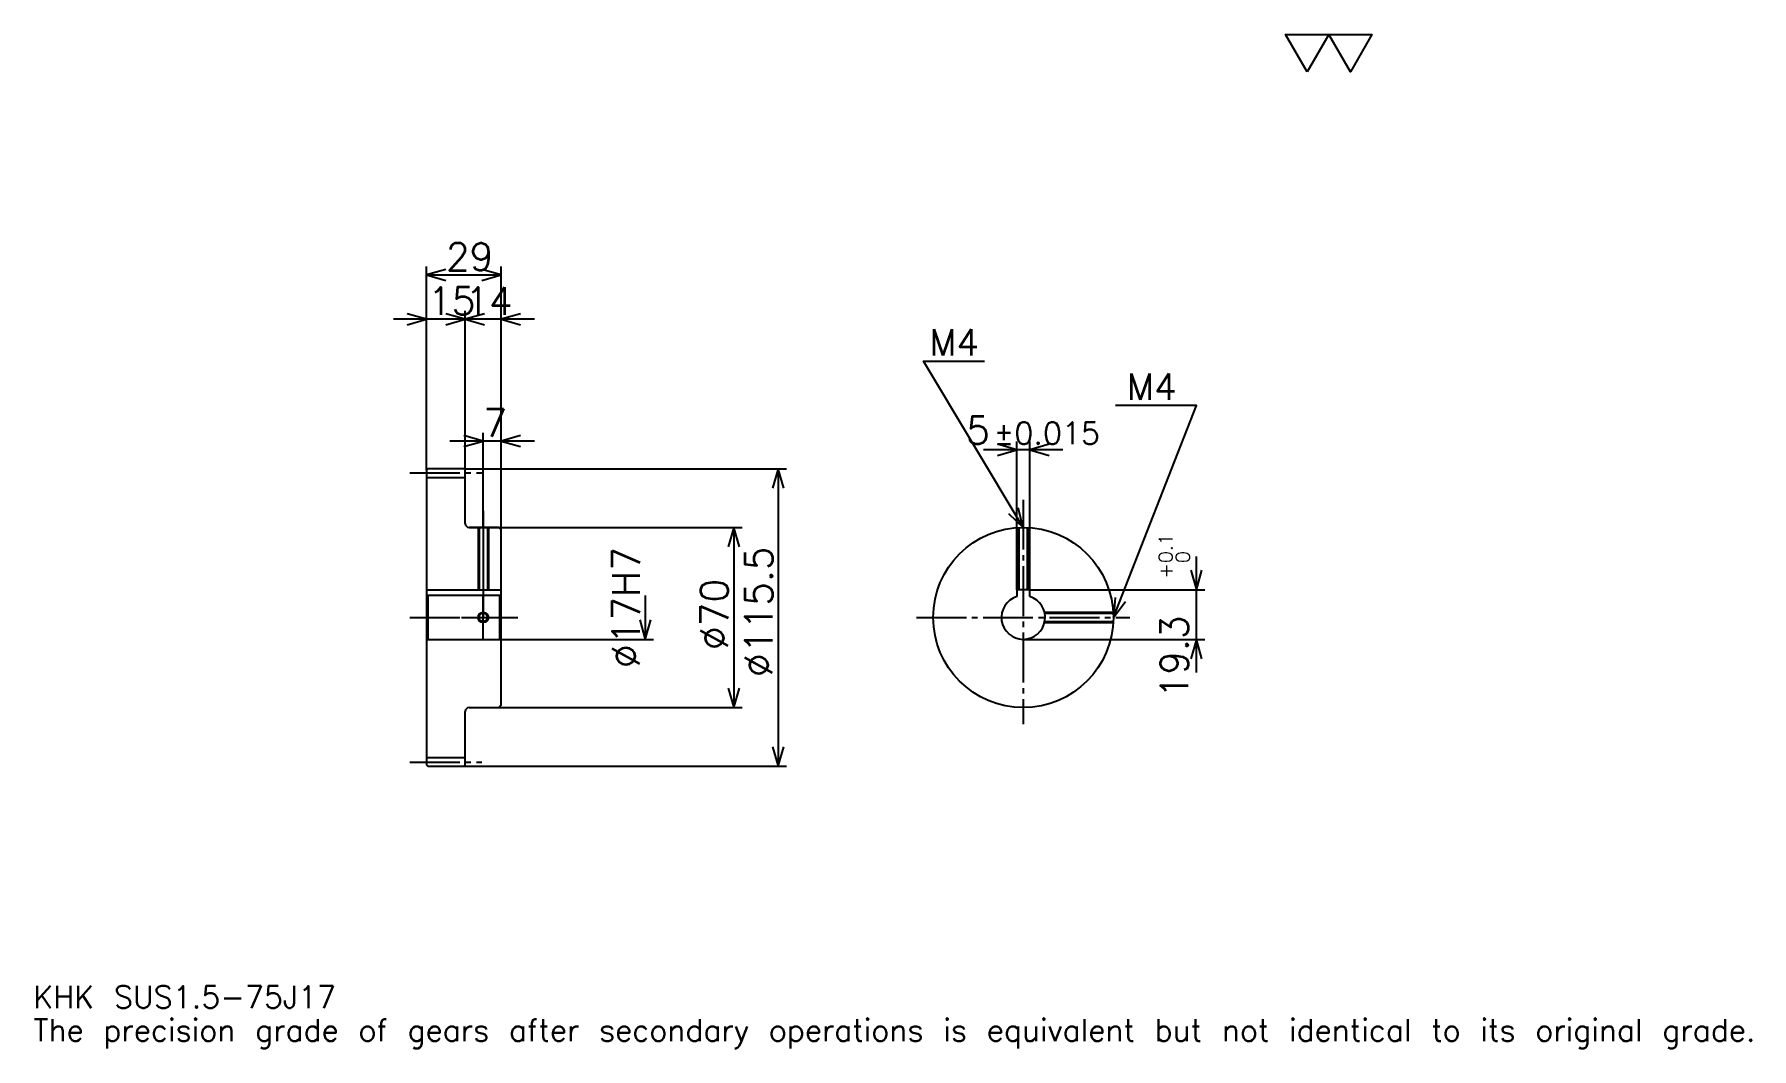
# Model space of a CAD drawing. Extents: x 22 to 689, y 8 to 402.
import ezdxf

# ---------------------------------------------------------------- set-up
doc = ezdxf.new("R2010")
doc.units = 0
doc.linetypes.add('DASHDOT', pattern=[25.826087, 19.369565, -2.152174, 2.152174, -2.152174])
doc.layers.get('0').update_dxf_attribs({"linetype": 'CONTINUOUS'})
doc.layers.add('DASHDOT', color=6, linetype='DASHDOT')
doc.styles.add('KANJI', font='TXT', dxfattribs={"bigfont": 'BIGFONT'})

msp = doc.modelspace()

# ---------------------------------------------------------------- linework, layer by layer
at = {"color": 5}
for p, q in [((174.32608, 233.152176), (174.32608, 311.706512)), ((174.32608, 308.478271), (203.32608, 308.478271)), ((203.32608, 233.152176), (203.32608, 311.706512)), ((189.32608, 233.152176), (189.32608, 294.489136)), ((202.23912, 291.260864), (161.41304, 291.260864)), ((216.23912, 291.260864), (176.41304, 291.260864)), ((196.32608, 233.152176), (196.32608, 247.141312)), ((216.23912, 243.913055), (183.41304, 243.913055)), ((421.608704, 240.532608), (390.782593, 240.532608)), ((403.695648, 186.202179), (403.695648, 243.760864)), ((408.695648, 186.202179), (408.695648, 243.760864)), ((174.32608, 232.652176), (174.32608, 233.152176)), ((188.82608, 233.152176), (203.32608, 233.152176)), ((189.32608, 232.652176), (189.32608, 233.152176)), ((196.32608, 210.402176), (196.32608, 233.152176)), ((196.32608, 210.402176), (196.32608, 233.152176)), ((203.32608, 233.152176), (314.163025, 233.152176)), ((203.32608, 209.402176), (203.32608, 233.152176)), ((310.934784, 233.152176), (310.934784, 117.652176)), ((190.82608, 210.402176), (203.32608, 210.402176)), ((203.32608, 210.402176), (296.945648, 210.402176)), ((293.717377, 210.402176), (293.717377, 140.402176)), ((473.478241, 153.989136), (473.478241, 199.115219)), ((259.282593, 183.902176), (259.282593, 166.902176)), ((408.695648, 186.202179), (476.706512, 186.202179)), ((203.32608, 166.902176), (262.510864, 166.902176)), ((406.195648, 166.902176), (476.706512, 166.902176)), ((190.82608, 140.402176), (203.32608, 140.402176)), ((203.32608, 140.402176), (296.945648, 140.402176)), ((188.82608, 117.652176), (203.32608, 117.652176)), ((203.32608, 117.652176), (314.163025, 117.652176))]:
    msp.add_line(p, q, dxfattribs=at)
at = {"color": 4}
for p, q in [((174.32608, 229.777176), (189.32608, 229.777176)), ((174.32608, 186.202179), (203.32608, 186.202179)), ((174.82608, 183.902176), (174.82608, 166.902176)), ((202.82608, 183.902176), (203.32608, 184.402176)), ((202.82608, 166.902176), (203.32608, 166.402176)), ((174.32608, 121.027176), (189.32608, 121.027176))]:
    msp.add_line(p, q, dxfattribs=at)
at = {"color": 7}
msp.add_lwpolyline([(516.521729, 387.391296), (508.128235, 401.940002), (541.702148, 401.940002), (533.308716, 387.391296), (524.915222, 401.940002), (516.521729, 387.391296)], dxfattribs=at)
at = {"color": 5}
for points in [[(181.858688, 310.630432), (174.32608, 308.478271), (181.858688, 306.32608)], [(195.793472, 306.32608), (203.32608, 308.478271), (195.793472, 310.630432)], [(166.793472, 289.108704), (174.32608, 291.260864), (166.793472, 293.413055)], [(181.793472, 289.108704), (189.32608, 291.260864), (181.793472, 293.413055)], [(196.858688, 293.413055), (189.32608, 291.260864), (196.858688, 289.108704)], [(210.858688, 293.413055), (203.32608, 291.260864), (210.858688, 289.108704)], [(406.195648, 210.402176), (367.456512, 274.967407), (391.130432, 274.967407)], [(441.195648, 175.402176), (473.478241, 257.75), (442.056519, 257.75)], [(188.793472, 241.760864), (196.32608, 243.913055), (188.793472, 246.065216)], [(210.858688, 246.065216), (203.32608, 243.913055), (210.858688, 241.760864)], [(396.163025, 238.380432), (403.695648, 240.532608), (396.163025, 242.684784)], [(416.228271, 242.684784), (408.695648, 240.532608), (416.228271, 238.380432)], [(313.086975, 225.619568), (310.934784, 233.152176), (308.782593, 225.619568)], [(400.47467, 215.754059), (406.195648, 210.402176), (404.165619, 217.968628)], [(295.869568, 202.869568), (293.717377, 210.402176), (291.565216, 202.869568)], [(471.32608, 193.734787), (473.478241, 186.202179), (475.630402, 193.734787)], [(441.941223, 183.200653), (441.195648, 175.402176), (445.948639, 181.629639)], [(257.130432, 174.434784), (259.282593, 166.902176), (261.434784, 174.434784)], [(475.630402, 159.369568), (473.478241, 166.902176), (471.32608, 159.369568)], [(291.565216, 147.934784), (293.717377, 140.402176), (295.869568, 147.934784)], [(308.782593, 125.184784), (310.934784, 117.652176), (313.086975, 125.184784)]]:
    msp.add_lwpolyline(points, dxfattribs=at)
at = {"color": 4}
for points in [[(189.32608, 211.902176), (189.32608, 232.652176), (188.82608, 233.152176), (174.82608, 233.152176), (174.32608, 232.652176), (174.32608, 166.402176)], [(190.82608, 140.402176), (202.32608, 140.402176), (203.32608, 141.402176), (203.32608, 209.402176), (202.32608, 210.402176), (190.82608, 210.402176)], [(194.32608, 210.402176), (194.32608, 186.202179)], [(194.706085, 210.402176), (194.706085, 186.202179)], [(197.946075, 210.402176), (197.946075, 186.202179)], [(198.32608, 210.402176), (198.32608, 186.202179)], [(404.195648, 186.202179), (404.195648, 210.344986)], [(404.575653, 186.202179), (404.575653, 210.36467)], [(407.815643, 186.202179), (407.815643, 210.36467)], [(408.195648, 186.202179), (408.195648, 210.344986)], [(174.32608, 166.402176), (174.82608, 166.902176), (202.82608, 166.902176), (202.82608, 183.902176), (174.82608, 183.902176), (174.32608, 184.402176)], [(408.695648, 183.526215), (408.695648, 186.202179), (403.695648, 186.202179), (403.695648, 183.526215)], [(414.457001, 177.402176), (441.138458, 177.402176)], [(414.539856, 177.022171), (441.158142, 177.022171)], [(414.539856, 173.782181), (441.158142, 173.782181)], [(414.457001, 173.402176), (441.138458, 173.402176)], [(174.32608, 166.402176), (174.32608, 118.152176), (174.82608, 117.652176), (188.82608, 117.652176), (189.32608, 118.152176), (189.32608, 138.902176)]]:
    msp.add_lwpolyline(points, dxfattribs=at)
for centre, radius in [((406.195648, 175.402176), 35), ((196.32608, 175.402176), 1.62)]:
    msp.add_circle(centre, radius, dxfattribs=at)
at = {"color": 7}
msp.add_circle((196.32608, 175.402176), 2, dxfattribs=at)
at = {"color": 4}
for centre, radius, start, end in [((190.82608, 211.902176), 1.5, 180, 270), ((406.195648, 175.402176), 8.5, 107.104634835, 72.895365165), ((190.82608, 138.902176), 1.5, 90, 180)]:
    msp.add_arc(centre, radius, start, end, dxfattribs=at)
at = {"layer": 'DASHDOT', "color": 7}
for p, q in [((167.869553, 231.652176), (195.782608, 231.652176)), ((406.195648, 221.16304), (406.195648, 133.945648)), ((196.32608, 210.402176), (196.32608, 175.402176)), ((167.869553, 175.402176), (209.782593, 175.402176)), ((364.739136, 175.402176), (447.652161, 175.402176)), ((167.869553, 119.152176), (195.782608, 119.152176))]:
    msp.add_line(p, q, dxfattribs=at)
for points in [[(196.32608, 216.858704), (196.32608, 179.745651)], [(196.32608, 166.945648), (196.32608, 183.858704)], [(187.869553, 175.402176), (204.782608, 175.402176)]]:
    msp.add_lwpolyline(points, dxfattribs=at)

# ---------------------------------------------------------------- texts
at = {"color": 7, "style": 'KANJI'}
for s, height, p in [('29', 10.76087, (181.831512, 310.200012)), ('15', 10.76087, (174.831512, 292.982605)), ('14', 10.76087, (189.331512, 292.982605)), ('M4', 10.330435, (369.608704, 277.119568)), ('M4', 10.330435, (446.36087, 259.902161)), ('7', 10.76087, (196.328796, 245.634796)), ('5', 10.76087, (383.983093, 242.684784)), ('%%p0.015', 8.608696, (394.63501, 242.684784)), ('KHK SUS1.5-75J17', 8.608696, (21.52174, 23.673914)), ('The precision grade of gears after secondary operations is equivalent but not identical to its original grade.', 8.608696, (21.52174, 10.76087))]:
    msp.add_text(s, height=height, dxfattribs=at).set_placement(p)
for s, height, p in [('%%c17H7', 10.76087, (257.130432, 155.763596)), ('%%c115.5', 10.76087, (308.782593, 152.266296)), ('0.1', 5.380435, (464.223907, 196.542465)), ('0', 5.380435, (470.89563, 196.542465)), ('+', 5.380435, (464.223907, 190.516388)), ('%%c70', 10.76087, (291.565216, 162.758148)), ('19.3', 10.76087, (470.249969, 143.939087))]:
    msp.add_text(s, height=height, rotation=90, dxfattribs=at).set_placement(p)

doc.saveas('drawing.dxf')
